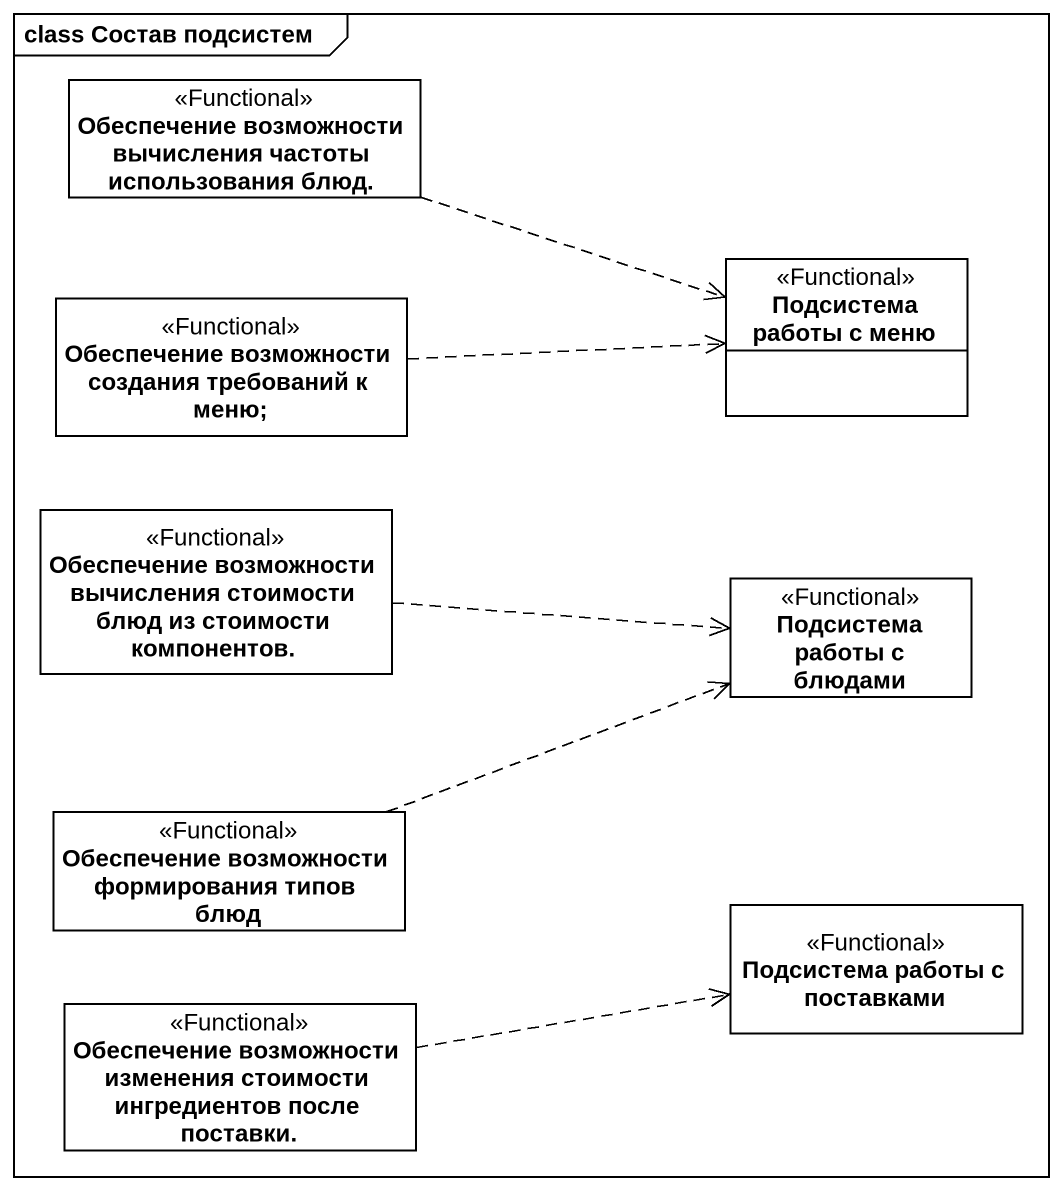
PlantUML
@startuml
mainframe class Состав подсистем
hide circle
hide empty members
class "Обеспечение возможности вычисления частоты использования блюд." as Обеспечение_возможности <<Functional>>
class "Обеспечение возможности создания требований к меню;" as Обеспечение_возможности_2 <<Functional>>
class "Подсистема работы с меню" as Подсистема_работы_с_меню <<Functional>>
class "Обеспечение возможности вычисления стоимости блюд из стоимости компонентов." as Обеспечение_возможности_3 <<Functional>>
class "Подсистема работы с блюдами" as Подсистема_работы_с_блюдами <<Functional>>
class "Обеспечение возможности формирования типов блюд" as Обеспечение_возможности_4 <<Functional>>
class "Подсистема работы с поставками" as Подсистема_работы_с <<Functional>>
class "Обеспечение возможности изменения стоимости ингредиентов после поставки." as Обеспечение_возможности_5 <<Functional>>
Обеспечение_возможности .right.> Подсистема_работы_с_меню
Обеспечение_возможности_2 .right.> Подсистема_работы_с_меню
Обеспечение_возможности_3 .right.> Подсистема_работы_с_блюдами
Обеспечение_возможности_4 .right.> Подсистема_работы_с_блюдами
Обеспечение_возможности_5 .right.> Подсистема_работы_с
@enduml
